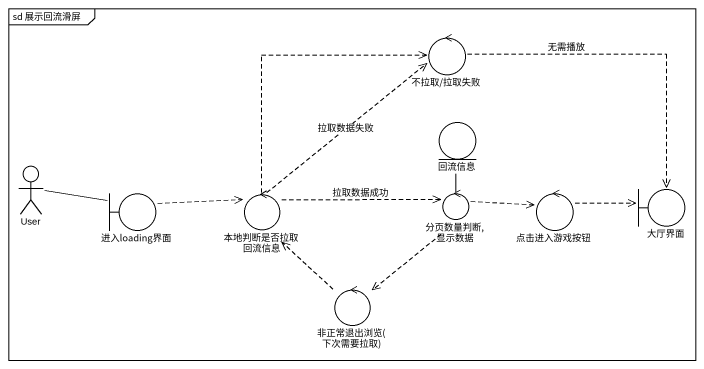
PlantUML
@startuml
mainframe sd 展示回流滑屏
control "不拉取/拉取失败" as 不拉取_拉取失败
entity 回流信息
actor User
boundary 进入loading界面
control 本地判断是否拉取回流信息
control "分页数量判断,显示数据" as 分页数量判断_显示数据
control 点击进入游戏按钮
boundary 大厅界面
control "非正常退出浏览(下次需要拉取)" as 非正常退出浏览_下次需要拉取
不拉取_拉取失败 ..> 大厅界面 : 无需播放
回流信息 -- 分页数量判断_显示数据
User -right- 进入loading界面
进入loading界面 .right.> 本地判断是否拉取回流信息
本地判断是否拉取回流信息 .up.> 不拉取_拉取失败 : 拉取数据失败
本地判断是否拉取回流信息 .up.> 不拉取_拉取失败
本地判断是否拉取回流信息 .right.> 分页数量判断_显示数据 : 拉取数据成功
分页数量判断_显示数据 .right.> 点击进入游戏按钮
分页数量判断_显示数据 ..> 非正常退出浏览_下次需要拉取
点击进入游戏按钮 .right.> 大厅界面
非正常退出浏览_下次需要拉取 .up.> 本地判断是否拉取回流信息
@enduml
